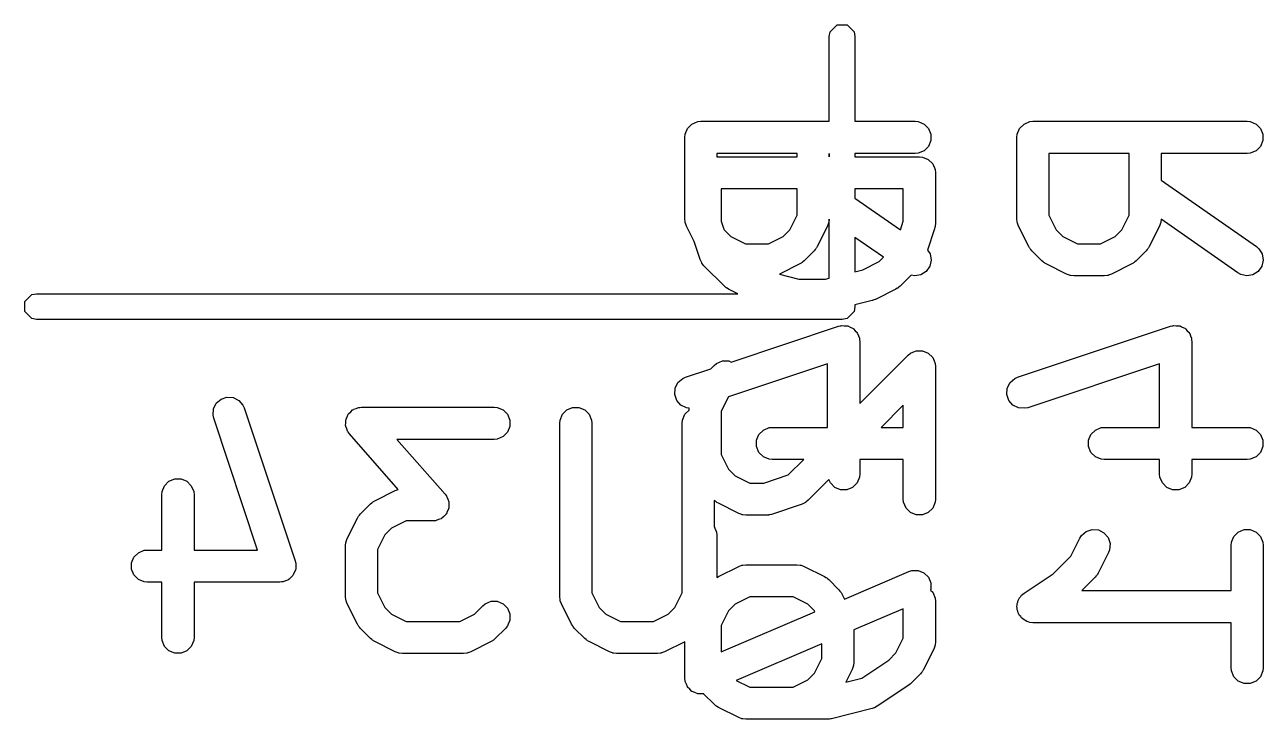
# Model space of a CAD drawing. Extents: x 3.99 to 8.09, y -5.39 to -1.7.
# Drawn here: x 6.2104 to 6.438, y -3.2337 to -3.1061 of the extents above; entities that cross this region are included whole.
import ezdxf

# ---------------------------------------------------------------- set-up
doc = ezdxf.new("R2010")
doc.units = 0
doc.header["$MEASUREMENT"] = 0
doc.layers.add('BLACK', color=7, linetype='CONTINUOUS')

msp = doc.modelspace()

# ---------------------------------------------------------------- linework, layer by layer
at = {"layer": 'BLACK', "linetype": 'CONTINUOUS'}
for p, q in [((6.35845, -3.10736), (6.35973, -3.10609)), ((6.35973, -3.10609), (6.36153, -3.10609)), ((6.36153, -3.10609), (6.36281, -3.10736)), ((6.35827, -3.10827), (6.35845, -3.10736)), ((6.35827, -3.12383), (6.35827, -3.10827)), ((6.36281, -3.10736), (6.36299, -3.10827)), ((6.36299, -3.10827), (6.36299, -3.12383)), ((6.33221, -3.12515), (6.33303, -3.12433)), ((6.33303, -3.12433), (6.33409, -3.12389)), ((6.33409, -3.12389), (6.33467, -3.12383)), ((6.33467, -3.12383), (6.35827, -3.12383)), ((6.36299, -3.12383), (6.37404, -3.12383)), ((6.37404, -3.12383), (6.37461, -3.12389)), ((6.37461, -3.12389), (6.37568, -3.12433)), ((6.37568, -3.12433), (6.37649, -3.12515)), ((6.39324, -3.12515), (6.39405, -3.12433)), ((6.39405, -3.12433), (6.39511, -3.12389)), ((6.39511, -3.12389), (6.39569, -3.12383)), ((6.39569, -3.12383), (6.43506, -3.12383)), ((6.43506, -3.12383), (6.43564, -3.12389)), ((6.43564, -3.12389), (6.4367, -3.12433)), ((6.4367, -3.12433), (6.43752, -3.12515)), ((6.33171, -3.12679), (6.33177, -3.12621)), ((6.33171, -3.14178), (6.33171, -3.12679)), ((6.33177, -3.12621), (6.33221, -3.12515)), ((6.37649, -3.12515), (6.37693, -3.12621)), ((6.37693, -3.12621), (6.37693, -3.12736)), ((6.39274, -3.12679), (6.39279, -3.12621)), ((6.39274, -3.14178), (6.39274, -3.12679)), ((6.39279, -3.12621), (6.39324, -3.12515)), ((6.43752, -3.12515), (6.43796, -3.12621)), ((6.43796, -3.12621), (6.43796, -3.12736)), ((6.37568, -3.12924), (6.37461, -3.12968)), ((6.37649, -3.12843), (6.37568, -3.12924)), ((6.37693, -3.12736), (6.37649, -3.12843)), ((6.4367, -3.12924), (6.43564, -3.12968)), ((6.43752, -3.12843), (6.4367, -3.12924)), ((6.43796, -3.12736), (6.43752, -3.12843)), ((6.35234, -3.12974), (6.33762, -3.12974)), ((6.33762, -3.12974), (6.33762, -3.13033)), ((6.33762, -3.13033), (6.35234, -3.13033)), ((6.35234, -3.13033), (6.35234, -3.12974)), ((6.35824, -3.12974), (6.35824, -3.13033)), ((6.35827, -3.12974), (6.35824, -3.12974)), ((6.35824, -3.13033), (6.35827, -3.13033)), ((6.35827, -3.13033), (6.35827, -3.12974)), ((6.37404, -3.12974), (6.36299, -3.12974)), ((6.36299, -3.12974), (6.36299, -3.13033)), ((6.36299, -3.13033), (6.37482, -3.13033)), ((6.37461, -3.12968), (6.37404, -3.12974)), ((6.37482, -3.13033), (6.3754, -3.13039)), ((6.3754, -3.13039), (6.37646, -3.13083)), ((6.37646, -3.13083), (6.37728, -3.13164)), ((6.37728, -3.13164), (6.37772, -3.13271)), ((6.41336, -3.12974), (6.39864, -3.12974)), ((6.39864, -3.12974), (6.39864, -3.14109)), ((6.41336, -3.14109), (6.41336, -3.12974)), ((6.43506, -3.12974), (6.41927, -3.12974)), ((6.41927, -3.12974), (6.41927, -3.13462)), ((6.43564, -3.12968), (6.43506, -3.12974)), ((6.37772, -3.13271), (6.37778, -3.13328)), ((6.37778, -3.13328), (6.37778, -3.14266)), ((6.35234, -3.13623), (6.33841, -3.13623)), ((6.33841, -3.13623), (6.33841, -3.14218)), ((6.35234, -3.14109), (6.35234, -3.13623)), ((6.37187, -3.13623), (6.36299, -3.13623)), ((6.36299, -3.13623), (6.36299, -3.13795)), ((6.37187, -3.14218), (6.37187, -3.13623)), ((6.41927, -3.13462), (6.43675, -3.14686)), ((6.36299, -3.13795), (6.37133, -3.14379)), ((6.33177, -3.14236), (6.33171, -3.14178)), ((6.33181, -3.14246), (6.33177, -3.14236)), ((6.33182, -3.14256), (6.33181, -3.14246)), ((6.33203, -3.1431), (6.33182, -3.14256)), ((6.33342, -3.1459), (6.33203, -3.1431)), ((6.33841, -3.14218), (6.33889, -3.14363)), ((6.35099, -3.14378), (6.35234, -3.14109)), ((6.35793, -3.1431), (6.35606, -3.14685)), ((6.35814, -3.14256), (6.35793, -3.1431)), ((6.35818, -3.14236), (6.35814, -3.14246)), ((6.35814, -3.14246), (6.35814, -3.14256)), ((6.35824, -3.14183), (6.35818, -3.14236)), ((6.35827, -3.14185), (6.35824, -3.14183)), ((6.35827, -3.15266), (6.35827, -3.14185)), ((6.37133, -3.14379), (6.37187, -3.14218)), ((6.37775, -3.14303), (6.37773, -3.14313)), ((6.37778, -3.14266), (6.37775, -3.14295)), ((6.37775, -3.14295), (6.37775, -3.14303)), ((6.39279, -3.14236), (6.39274, -3.14178)), ((6.39283, -3.14246), (6.39279, -3.14236)), ((6.39284, -3.14256), (6.39283, -3.14246)), ((6.39305, -3.1431), (6.39284, -3.14256)), ((6.39492, -3.14685), (6.39305, -3.1431)), ((6.39864, -3.14109), (6.39999, -3.14378)), ((6.41201, -3.14378), (6.41336, -3.14109)), ((6.41895, -3.1431), (6.41708, -3.14685)), ((6.41916, -3.14256), (6.41895, -3.1431)), ((6.41917, -3.14246), (6.41916, -3.14256)), ((6.41921, -3.14236), (6.41917, -3.14246)), ((6.41926, -3.14183), (6.41921, -3.14236)), ((6.43337, -3.1517), (6.41926, -3.14183)), ((6.33889, -3.14363), (6.33897, -3.14378)), ((6.33897, -3.14378), (6.34017, -3.14498)), ((6.34017, -3.14498), (6.34286, -3.14633)), ((6.34709, -3.14633), (6.34979, -3.14498)), ((6.34979, -3.14498), (6.35099, -3.14378)), ((6.36823, -3.14882), (6.36299, -3.14516)), ((6.36299, -3.14516), (6.36299, -3.15148)), ((6.37763, -3.14359), (6.37633, -3.14749)), ((6.37769, -3.1433), (6.37763, -3.14359)), ((6.37772, -3.14323), (6.37769, -3.1433)), ((6.37773, -3.14313), (6.37772, -3.14323)), ((6.39999, -3.14378), (6.40119, -3.14498)), ((6.40119, -3.14498), (6.40389, -3.14633)), ((6.40812, -3.14633), (6.41081, -3.14498)), ((6.41081, -3.14498), (6.41201, -3.14378)), ((6.33453, -3.14921), (6.33342, -3.1459)), ((6.34286, -3.14633), (6.34709, -3.14633)), ((6.3555, -3.14762), (6.35363, -3.1495)), ((6.35569, -3.1474), (6.3555, -3.14762)), ((6.35575, -3.14734), (6.35569, -3.1474)), ((6.3558, -3.14726), (6.35575, -3.14734)), ((6.35587, -3.14717), (6.3558, -3.14726)), ((6.3559, -3.1471), (6.35587, -3.14717)), ((6.35606, -3.14685), (6.3559, -3.1471)), ((6.37633, -3.14749), (6.37679, -3.14821)), ((6.39508, -3.1471), (6.39492, -3.14685)), ((6.39511, -3.14717), (6.39508, -3.1471)), ((6.39518, -3.14726), (6.39511, -3.14717)), ((6.39523, -3.14734), (6.39518, -3.14726)), ((6.39529, -3.1474), (6.39523, -3.14734)), ((6.39548, -3.14762), (6.39529, -3.1474)), ((6.39735, -3.1495), (6.39548, -3.14762)), ((6.40389, -3.14633), (6.40812, -3.14633)), ((6.41653, -3.14762), (6.41465, -3.1495)), ((6.41671, -3.1474), (6.41653, -3.14762)), ((6.41677, -3.14734), (6.41671, -3.1474)), ((6.41683, -3.14726), (6.41677, -3.14734)), ((6.41689, -3.14717), (6.41683, -3.14726)), ((6.41692, -3.1471), (6.41689, -3.14717)), ((6.41708, -3.14685), (6.41692, -3.1471)), ((6.43675, -3.14686), (6.43719, -3.14724)), ((6.43719, -3.14724), (6.43781, -3.14821)), ((6.33476, -3.14974), (6.33453, -3.14921)), ((6.33483, -3.14982), (6.33476, -3.14974)), ((6.33487, -3.14992), (6.33483, -3.14982)), ((6.33524, -3.15037), (6.33487, -3.14992)), ((6.35311, -3.14989), (6.35286, -3.15005)), ((6.35318, -3.14986), (6.35311, -3.14989)), ((6.35326, -3.1498), (6.35318, -3.14986)), ((6.35335, -3.14974), (6.35326, -3.1498)), ((6.3534, -3.14968), (6.35335, -3.14974)), ((6.35363, -3.1495), (6.3534, -3.14968)), ((6.36442, -3.15112), (6.36745, -3.1496)), ((6.36745, -3.1496), (6.36823, -3.14882)), ((6.37699, -3.14935), (6.37674, -3.15047)), ((6.37679, -3.14821), (6.37699, -3.14935)), ((6.39758, -3.14968), (6.39735, -3.1495)), ((6.39763, -3.14974), (6.39758, -3.14968)), ((6.39772, -3.1498), (6.39763, -3.14974)), ((6.3978, -3.14986), (6.39772, -3.1498)), ((6.39787, -3.14989), (6.3978, -3.14986)), ((6.39812, -3.15005), (6.39787, -3.14989)), ((6.41413, -3.14989), (6.41388, -3.15005)), ((6.4142, -3.14986), (6.41413, -3.14989)), ((6.41428, -3.1498), (6.4142, -3.14986)), ((6.41437, -3.14974), (6.41428, -3.1498)), ((6.41442, -3.14968), (6.41437, -3.14974)), ((6.41465, -3.1495), (6.41442, -3.14968)), ((6.43801, -3.14935), (6.43776, -3.15047)), ((6.43781, -3.14821), (6.43801, -3.14935)), ((6.33899, -3.15412), (6.33524, -3.15037)), ((6.34911, -3.15192), (6.3491, -3.15193)), ((6.3491, -3.15193), (6.35269, -3.15283)), ((6.35286, -3.15005), (6.34911, -3.15192)), ((6.36299, -3.15148), (6.36442, -3.15112)), ((6.37332, -3.15209), (6.37129, -3.15412)), ((6.37397, -3.15224), (6.37332, -3.15209)), ((6.37511, -3.15204), (6.37397, -3.15224)), ((6.37608, -3.15142), (6.37511, -3.15204)), ((6.37674, -3.15047), (6.37608, -3.15142)), ((6.40187, -3.15192), (6.39812, -3.15005)), ((6.40241, -3.15213), (6.40187, -3.15192)), ((6.40252, -3.15214), (6.40241, -3.15213)), ((6.40261, -3.15218), (6.40252, -3.15214)), ((6.40319, -3.15224), (6.40261, -3.15218)), ((6.40939, -3.15218), (6.40881, -3.15224)), ((6.40949, -3.15214), (6.40939, -3.15218)), ((6.40959, -3.15213), (6.40949, -3.15214)), ((6.41013, -3.15192), (6.40959, -3.15213)), ((6.41388, -3.15005), (6.41013, -3.15192)), ((6.43387, -3.15199), (6.43337, -3.1517)), ((6.435, -3.15224), (6.43387, -3.15199)), ((6.43613, -3.15204), (6.435, -3.15224)), ((6.4371, -3.15142), (6.43613, -3.15204)), ((6.43776, -3.15047), (6.4371, -3.15142)), ((6.33922, -3.1543), (6.33899, -3.15412)), ((6.33927, -3.15436), (6.33922, -3.1543)), ((6.33936, -3.15442), (6.33927, -3.15436)), ((6.33944, -3.15448), (6.33936, -3.15442)), ((6.33951, -3.15451), (6.33944, -3.15448)), ((6.35269, -3.15283), (6.35759, -3.15283)), ((6.35759, -3.15283), (6.35827, -3.15266)), ((6.37084, -3.15448), (6.37077, -3.15451)), ((6.37092, -3.15442), (6.37084, -3.15448)), ((6.37101, -3.15436), (6.37092, -3.15442)), ((6.37106, -3.1543), (6.37101, -3.15436)), ((6.37129, -3.15412), (6.37106, -3.1543)), ((6.40881, -3.15224), (6.40319, -3.15224)), ((6.21042, -3.15697), (6.21169, -3.15569)), ((6.21169, -3.15569), (6.2126, -3.15551)), ((6.2126, -3.15551), (6.34144, -3.15551)), ((6.33976, -3.15467), (6.33951, -3.15451)), ((6.34144, -3.15551), (6.33976, -3.15467)), ((6.36617, -3.15677), (6.36299, -3.15756)), ((6.36621, -3.15675), (6.36617, -3.15677)), ((6.36623, -3.15675), (6.36621, -3.15675)), ((6.36647, -3.15666), (6.36623, -3.15675)), ((6.36671, -3.15657), (6.36647, -3.15666)), ((6.36673, -3.15656), (6.36671, -3.15657)), ((6.36677, -3.15655), (6.36673, -3.15656)), ((6.37052, -3.15467), (6.36677, -3.15655)), ((6.37077, -3.15451), (6.37052, -3.15467)), ((6.21042, -3.15878), (6.21042, -3.15697)), ((6.21169, -3.16006), (6.21042, -3.15878)), ((6.36281, -3.15878), (6.36153, -3.16006)), ((6.36299, -3.15787), (6.36281, -3.15878)), ((6.36299, -3.15756), (6.36299, -3.15787)), ((6.2126, -3.16024), (6.21169, -3.16006)), ((6.36063, -3.16024), (6.2126, -3.16024)), ((6.36153, -3.16006), (6.36063, -3.16024)), ((6.34022, -3.16807), (6.35998, -3.16148)), ((6.35998, -3.16148), (6.36027, -3.16142)), ((6.36027, -3.16142), (6.36034, -3.16139)), ((6.36034, -3.16139), (6.3604, -3.16139)), ((6.3604, -3.16139), (6.36054, -3.16135)), ((6.36054, -3.16135), (6.36102, -3.16139)), ((6.36102, -3.16139), (6.36149, -3.16139)), ((6.36149, -3.16139), (6.36159, -3.16143)), ((6.36159, -3.16143), (6.36169, -3.16143)), ((6.36169, -3.16143), (6.36212, -3.16164)), ((6.36212, -3.16164), (6.36255, -3.16183)), ((6.36255, -3.16183), (6.36263, -3.1619)), ((6.36263, -3.1619), (6.36272, -3.16195)), ((6.36272, -3.16195), (6.36303, -3.16231)), ((6.36303, -3.16231), (6.36337, -3.16264)), ((6.36337, -3.16264), (6.36341, -3.16274)), ((6.36341, -3.16274), (6.36348, -3.16282)), ((6.36348, -3.16282), (6.36363, -3.16327)), ((6.36363, -3.16327), (6.36381, -3.16371)), ((6.39288, -3.17085), (6.421, -3.16148)), ((6.421, -3.16148), (6.42129, -3.16142)), ((6.42129, -3.16142), (6.42136, -3.16139)), ((6.42136, -3.16139), (6.42142, -3.16139)), ((6.42142, -3.16139), (6.42157, -3.16135)), ((6.42157, -3.16135), (6.42204, -3.16139)), ((6.42204, -3.16139), (6.42251, -3.16139)), ((6.42251, -3.16139), (6.42261, -3.16143)), ((6.42261, -3.16143), (6.42272, -3.16143)), ((6.42272, -3.16143), (6.42314, -3.16164)), ((6.42314, -3.16164), (6.42358, -3.16183)), ((6.42358, -3.16183), (6.42365, -3.1619)), ((6.42365, -3.1619), (6.42375, -3.16195)), ((6.42375, -3.16195), (6.42406, -3.16231)), ((6.42406, -3.16231), (6.42439, -3.16264)), ((6.42439, -3.16264), (6.42443, -3.16274)), ((6.42443, -3.16274), (6.4245, -3.16282)), ((6.4245, -3.16282), (6.42465, -3.16327)), ((6.42465, -3.16327), (6.42483, -3.16371)), ((6.36381, -3.16371), (6.36382, -3.16386)), ((6.36382, -3.16386), (6.36384, -3.16391)), ((6.36384, -3.16391), (6.36384, -3.16399)), ((6.36384, -3.16399), (6.36387, -3.16428)), ((6.36387, -3.16428), (6.36387, -3.17568)), ((6.42483, -3.16371), (6.42485, -3.16386)), ((6.42485, -3.16386), (6.42487, -3.16391)), ((6.42487, -3.16391), (6.42486, -3.16399)), ((6.42486, -3.16399), (6.42489, -3.16428)), ((6.42489, -3.16428), (6.42489, -3.18008)), ((6.33756, -3.16832), (6.33863, -3.16788)), ((6.33863, -3.16788), (6.33978, -3.16788)), ((6.33978, -3.16788), (6.34022, -3.16807)), ((6.36387, -3.17568), (6.37274, -3.16681)), ((6.37274, -3.16681), (6.37318, -3.16645)), ((6.37318, -3.16645), (6.37394, -3.16614)), ((6.37394, -3.16614), (6.37425, -3.16601)), ((6.37425, -3.16601), (6.3754, -3.16601)), ((6.3754, -3.16601), (6.37646, -3.16645)), ((6.37646, -3.16645), (6.37728, -3.16726)), ((6.37728, -3.16726), (6.37754, -3.16788)), ((6.37754, -3.16788), (6.37772, -3.16833)), ((6.33186, -3.17085), (6.3365, -3.16931)), ((6.3365, -3.16931), (6.33712, -3.16869)), ((6.33712, -3.16869), (6.33756, -3.16832)), ((6.35796, -3.16838), (6.33973, -3.17446)), ((6.35796, -3.18008), (6.35796, -3.16838)), ((6.37772, -3.16833), (6.37778, -3.1689)), ((6.37778, -3.1689), (6.37778, -3.19327)), ((6.41898, -3.16838), (6.39475, -3.17646)), ((6.41898, -3.18008), (6.41898, -3.16838)), ((6.32994, -3.17288), (6.33046, -3.17184)), ((6.33046, -3.17184), (6.33133, -3.17109)), ((6.33133, -3.17109), (6.33186, -3.17085)), ((6.39097, -3.17288), (6.39148, -3.17184)), ((6.39148, -3.17184), (6.39235, -3.17109)), ((6.39235, -3.17109), (6.39288, -3.17085)), ((6.24561, -3.17564), (6.24648, -3.17488)), ((6.24648, -3.17488), (6.24757, -3.17452)), ((6.24757, -3.17452), (6.24872, -3.1746)), ((6.24872, -3.1746), (6.24975, -3.17512)), ((6.32986, -3.17402), (6.32994, -3.17288)), ((6.33023, -3.17512), (6.32986, -3.17402)), ((6.33973, -3.17446), (6.33841, -3.1771)), ((6.39089, -3.17402), (6.39097, -3.17288)), ((6.39125, -3.17512), (6.39089, -3.17402)), ((6.24501, -3.17782), (6.24509, -3.17667)), ((6.24509, -3.17667), (6.24561, -3.17564)), ((6.24975, -3.17512), (6.2505, -3.17599)), ((6.2505, -3.17599), (6.25074, -3.17652)), ((6.25074, -3.17652), (6.26011, -3.20464)), ((6.26997, -3.17752), (6.27033, -3.17721)), ((6.27033, -3.17721), (6.27067, -3.17687)), ((6.27067, -3.17687), (6.27076, -3.17683)), ((6.27076, -3.17683), (6.27084, -3.17676)), ((6.27084, -3.17676), (6.27129, -3.17661)), ((6.27129, -3.17661), (6.27173, -3.17643)), ((6.27173, -3.17643), (6.27187, -3.17641)), ((6.27187, -3.17641), (6.27193, -3.1764)), ((6.27193, -3.1764), (6.27201, -3.1764)), ((6.27201, -3.1764), (6.27231, -3.17637)), ((6.27231, -3.17637), (6.29668, -3.17637)), ((6.29668, -3.17637), (6.29726, -3.17643)), ((6.29726, -3.17643), (6.29832, -3.17687)), ((6.29832, -3.17687), (6.29914, -3.17768)), ((6.30922, -3.17768), (6.31004, -3.17687)), ((6.31004, -3.17687), (6.3111, -3.17643)), ((6.3111, -3.17643), (6.31226, -3.17643)), ((6.31226, -3.17643), (6.31332, -3.17687)), ((6.31332, -3.17687), (6.31413, -3.17768)), ((6.33098, -3.17599), (6.33023, -3.17512)), ((6.33201, -3.1765), (6.33098, -3.17599)), ((6.33172, -3.17768), (6.3325, -3.1769)), ((6.3325, -3.17654), (6.33201, -3.1765)), ((6.3325, -3.1769), (6.3325, -3.17654)), ((6.33841, -3.1771), (6.33841, -3.18508)), ((6.37187, -3.17603), (6.36783, -3.18008)), ((6.37187, -3.18008), (6.37187, -3.17603)), ((6.39201, -3.17599), (6.39125, -3.17512)), ((6.39304, -3.1765), (6.39201, -3.17599)), ((6.39418, -3.17658), (6.39304, -3.1765)), ((6.39475, -3.17646), (6.39418, -3.17658)), ((6.24514, -3.17838), (6.24501, -3.17782)), ((6.25321, -3.20262), (6.24514, -3.17838)), ((6.26938, -3.17971), (6.26941, -3.17923)), ((6.26941, -3.17875), (6.26945, -3.17866)), ((6.26941, -3.17923), (6.26941, -3.17875)), ((6.26945, -3.17866), (6.26946, -3.17856)), ((6.26946, -3.17856), (6.26967, -3.17813)), ((6.26967, -3.17813), (6.26985, -3.17768)), ((6.26985, -3.17768), (6.26992, -3.17761)), ((6.26992, -3.17761), (6.26997, -3.17752)), ((6.29914, -3.17768), (6.29958, -3.17875)), ((6.29958, -3.17875), (6.29958, -3.1799)), ((6.30873, -3.17932), (6.30878, -3.17875)), ((6.30873, -3.21119), (6.30873, -3.17932)), ((6.30878, -3.17875), (6.30922, -3.17768)), ((6.31413, -3.17768), (6.31458, -3.17875)), ((6.31458, -3.17875), (6.31463, -3.17932)), ((6.31463, -3.17932), (6.31463, -3.2105)), ((6.33122, -3.17932), (6.33128, -3.17875)), ((6.33122, -3.2105), (6.33122, -3.17932)), ((6.33128, -3.17875), (6.33172, -3.17768)), ((6.26941, -3.1798), (6.26938, -3.17971)), ((6.26941, -3.1799), (6.26941, -3.1798)), ((6.2696, -3.18034), (6.26941, -3.1799)), ((6.26975, -3.1808), (6.2696, -3.18034)), ((6.26983, -3.18091), (6.26975, -3.1808)), ((6.26985, -3.18096), (6.26983, -3.18091)), ((6.26991, -3.18102), (6.26985, -3.18096)), ((6.27009, -3.18127), (6.26991, -3.18102)), ((6.27902, -3.19148), (6.27009, -3.18127)), ((6.29832, -3.18178), (6.29726, -3.18222)), ((6.29914, -3.18096), (6.29832, -3.18178)), ((6.29958, -3.1799), (6.29914, -3.18096)), ((6.34489, -3.18245), (6.34533, -3.18139)), ((6.34533, -3.18139), (6.34615, -3.18057)), ((6.34615, -3.18057), (6.34721, -3.18013)), ((6.34721, -3.18013), (6.34779, -3.18008)), ((6.34779, -3.18008), (6.35796, -3.18008)), ((6.36783, -3.18008), (6.37187, -3.18008)), ((6.40592, -3.18245), (6.40636, -3.18139)), ((6.40636, -3.18139), (6.40717, -3.18057)), ((6.40717, -3.18057), (6.40824, -3.18013)), ((6.40824, -3.18013), (6.40881, -3.18008)), ((6.40881, -3.18008), (6.41898, -3.18008)), ((6.42489, -3.18008), (6.43506, -3.18008)), ((6.43506, -3.18008), (6.43564, -3.18013)), ((6.43564, -3.18013), (6.4367, -3.18057)), ((6.4367, -3.18057), (6.43752, -3.18139)), ((6.43752, -3.18139), (6.43796, -3.18245)), ((6.29668, -3.18228), (6.27882, -3.18228)), ((6.27882, -3.18228), (6.28766, -3.19238)), ((6.29726, -3.18222), (6.29668, -3.18228)), ((6.34489, -3.18361), (6.34489, -3.18245)), ((6.34533, -3.18467), (6.34489, -3.18361)), ((6.40592, -3.18361), (6.40592, -3.18245)), ((6.40636, -3.18467), (6.40592, -3.18361)), ((6.43796, -3.18361), (6.43752, -3.18467)), ((6.43796, -3.18245), (6.43796, -3.18361)), ((6.33841, -3.18508), (6.33976, -3.18778)), ((6.34615, -3.18548), (6.34533, -3.18467)), ((6.34721, -3.18592), (6.34615, -3.18548)), ((6.34779, -3.18598), (6.34721, -3.18592)), ((6.35357, -3.18598), (6.34779, -3.18598)), ((6.35073, -3.18882), (6.35357, -3.18598)), ((6.37187, -3.18598), (6.36387, -3.18598)), ((6.36387, -3.18598), (6.36387, -3.18865)), ((6.37187, -3.19327), (6.37187, -3.18598)), ((6.40717, -3.18548), (6.40636, -3.18467)), ((6.40824, -3.18592), (6.40717, -3.18548)), ((6.40881, -3.18598), (6.40824, -3.18592)), ((6.41898, -3.18598), (6.40881, -3.18598)), ((6.41898, -3.18865), (6.41898, -3.18598)), ((6.43506, -3.18598), (6.42489, -3.18598)), ((6.42489, -3.18598), (6.42489, -3.18865)), ((6.43564, -3.18592), (6.43506, -3.18598)), ((6.4367, -3.18548), (6.43564, -3.18592)), ((6.43752, -3.18467), (6.4367, -3.18548)), ((6.33976, -3.18778), (6.34095, -3.18897)), ((6.23567, -3.19187), (6.23611, -3.19081)), ((6.23611, -3.19081), (6.23692, -3.18999)), ((6.23692, -3.18999), (6.23799, -3.18955)), ((6.23799, -3.18955), (6.23914, -3.18955)), ((6.23914, -3.18955), (6.2402, -3.18999)), ((6.2402, -3.18999), (6.24102, -3.19081)), ((6.24102, -3.19081), (6.24146, -3.19187)), ((6.34095, -3.18897), (6.34365, -3.19032)), ((6.34365, -3.19032), (6.34622, -3.19032)), ((6.34622, -3.19032), (6.35073, -3.18882)), ((6.35821, -3.18969), (6.35441, -3.19349)), ((6.35846, -3.19029), (6.35821, -3.18969)), ((6.35927, -3.19111), (6.35846, -3.19029)), ((6.36337, -3.19029), (6.36255, -3.19111)), ((6.36381, -3.18923), (6.36337, -3.19029)), ((6.36387, -3.18865), (6.36381, -3.18923)), ((6.41904, -3.18923), (6.41898, -3.18865)), ((6.41948, -3.19029), (6.41904, -3.18923)), ((6.4203, -3.19111), (6.41948, -3.19029)), ((6.42439, -3.19029), (6.42358, -3.19111)), ((6.42483, -3.18923), (6.42439, -3.19029)), ((6.42489, -3.18865), (6.42483, -3.18923)), ((6.23561, -3.19245), (6.23567, -3.19187)), ((6.23561, -3.20262), (6.23561, -3.19245)), ((6.24146, -3.19187), (6.24152, -3.19245)), ((6.24152, -3.19245), (6.24152, -3.20262)), ((6.27474, -3.19356), (6.27849, -3.19168)), ((6.27849, -3.19168), (6.27902, -3.19148)), ((6.28766, -3.19238), (6.28783, -3.19263)), ((6.28783, -3.19263), (6.28789, -3.19268)), ((6.28789, -3.19268), (6.28791, -3.19273)), ((6.28791, -3.19273), (6.28799, -3.19285)), ((6.28799, -3.19285), (6.28815, -3.1933)), ((6.36034, -3.19155), (6.35927, -3.19111)), ((6.36149, -3.19155), (6.36034, -3.19155)), ((6.36255, -3.19111), (6.36149, -3.19155)), ((6.42136, -3.19155), (6.4203, -3.19111)), ((6.42251, -3.19155), (6.42136, -3.19155)), ((6.42358, -3.19111), (6.42251, -3.19155)), ((6.2721, -3.19598), (6.27397, -3.19411)), ((6.27397, -3.19411), (6.2742, -3.19392)), ((6.2742, -3.19392), (6.27425, -3.19386)), ((6.27425, -3.19386), (6.27434, -3.19381)), ((6.27434, -3.19381), (6.27442, -3.19374)), ((6.27442, -3.19374), (6.27449, -3.19371)), ((6.27449, -3.19371), (6.27474, -3.19356)), ((6.28828, -3.19509), (6.28807, -3.19552)), ((6.28815, -3.1933), (6.28833, -3.19375)), ((6.28829, -3.19499), (6.28828, -3.19509)), ((6.28833, -3.1949), (6.28829, -3.19499)), ((6.28833, -3.19375), (6.28833, -3.19385)), ((6.28833, -3.19385), (6.28836, -3.19394)), ((6.28836, -3.19394), (6.28833, -3.19442)), ((6.28833, -3.19442), (6.28833, -3.1949)), ((6.33734, -3.19367), (6.33713, -3.1935)), ((6.33713, -3.1935), (6.33713, -3.19828)), ((6.33739, -3.19373), (6.33734, -3.19367)), ((6.33748, -3.19379), (6.33739, -3.19373)), ((6.33756, -3.19385), (6.33748, -3.19379)), ((6.33763, -3.19388), (6.33756, -3.19385)), ((6.33788, -3.19404), (6.33763, -3.19388)), ((6.34163, -3.19592), (6.33788, -3.19404)), ((6.35326, -3.1942), (6.34764, -3.19608)), ((6.35379, -3.19396), (6.35326, -3.1942)), ((6.35387, -3.1939), (6.35379, -3.19396)), ((6.35397, -3.19385), (6.35387, -3.1939)), ((6.35441, -3.19349), (6.35397, -3.19385)), ((6.37193, -3.19385), (6.37187, -3.19327)), ((6.37237, -3.19491), (6.37193, -3.19385)), ((6.37318, -3.19573), (6.37237, -3.19491)), ((6.37728, -3.19491), (6.37646, -3.19573)), ((6.37772, -3.19385), (6.37728, -3.19491)), ((6.37778, -3.19327), (6.37772, -3.19385)), ((6.26967, -3.2005), (6.27154, -3.19675)), ((6.27154, -3.19675), (6.2717, -3.1965)), ((6.2717, -3.1965), (6.27173, -3.19643)), ((6.27173, -3.19643), (6.2718, -3.19635)), ((6.2718, -3.19635), (6.27185, -3.19626)), ((6.27185, -3.19626), (6.27191, -3.19621)), ((6.27191, -3.19621), (6.2721, -3.19598)), ((6.28051, -3.19727), (6.27781, -3.19862)), ((6.28543, -3.19727), (6.28051, -3.19727)), ((6.28574, -3.19724), (6.28543, -3.19727)), ((6.28582, -3.19725), (6.28574, -3.19724)), ((6.28587, -3.19723), (6.28582, -3.19725)), ((6.28601, -3.19722), (6.28587, -3.19723)), ((6.28645, -3.19703), (6.28601, -3.19722)), ((6.28691, -3.19688), (6.28645, -3.19703)), ((6.28698, -3.19681), (6.28691, -3.19688)), ((6.28707, -3.19678), (6.28698, -3.19681)), ((6.28741, -3.19644), (6.28707, -3.19678)), ((6.28777, -3.19612), (6.28741, -3.19644)), ((6.28782, -3.19603), (6.28777, -3.19612)), ((6.28789, -3.19596), (6.28782, -3.19603)), ((6.28807, -3.19552), (6.28789, -3.19596)), ((6.34217, -3.19612), (6.34163, -3.19592)), ((6.34228, -3.19613), (6.34217, -3.19612)), ((6.34238, -3.19617), (6.34228, -3.19613)), ((6.34295, -3.19623), (6.34238, -3.19617)), ((6.3467, -3.19623), (6.34295, -3.19623)), ((6.34699, -3.1962), (6.3467, -3.19623)), ((6.34707, -3.1962), (6.34699, -3.1962)), ((6.34717, -3.19618), (6.34707, -3.1962)), ((6.34728, -3.19617), (6.34717, -3.19618)), ((6.34735, -3.19614), (6.34728, -3.19617)), ((6.34764, -3.19608), (6.34735, -3.19614)), ((6.37425, -3.19617), (6.37318, -3.19573)), ((6.3754, -3.19617), (6.37425, -3.19617)), ((6.37646, -3.19573), (6.3754, -3.19617)), ((6.27661, -3.19982), (6.27526, -3.20252)), ((6.27781, -3.19862), (6.27661, -3.19982)), ((6.33713, -3.19828), (6.33756, -3.19933)), ((6.33756, -3.19933), (6.33762, -3.1999)), ((6.33762, -3.1999), (6.33762, -3.20767)), ((6.4043, -3.20046), (6.40461, -3.19997)), ((6.40461, -3.19997), (6.40548, -3.19921)), ((6.40548, -3.19921), (6.40657, -3.19885)), ((6.40657, -3.19885), (6.40772, -3.19893)), ((6.40772, -3.19893), (6.40875, -3.19944)), ((6.40875, -3.19944), (6.4095, -3.20031)), ((6.43261, -3.20014), (6.43342, -3.19932)), ((6.43342, -3.19932), (6.43448, -3.19888)), ((6.43448, -3.19888), (6.43564, -3.19888)), ((6.43564, -3.19888), (6.4367, -3.19932)), ((6.4367, -3.19932), (6.43752, -3.20014)), ((6.26936, -3.20182), (6.26941, -3.20124)), ((6.26936, -3.21119), (6.26936, -3.20182)), ((6.26941, -3.20124), (6.26945, -3.20115)), ((6.26945, -3.20115), (6.26946, -3.20104)), ((6.26946, -3.20104), (6.26967, -3.2005)), ((6.40264, -3.20378), (6.4043, -3.20046)), ((6.4095, -3.20031), (6.40987, -3.20141)), ((6.40987, -3.20141), (6.40979, -3.20256)), ((6.43211, -3.20178), (6.43216, -3.2012)), ((6.43211, -3.21007), (6.43211, -3.20178)), ((6.43216, -3.2012), (6.43261, -3.20014)), ((6.43752, -3.20014), (6.43796, -3.2012)), ((6.43796, -3.2012), (6.43801, -3.20178)), ((6.43801, -3.20178), (6.43801, -3.22427)), ((6.23004, -3.20499), (6.23048, -3.20393)), ((6.23048, -3.20393), (6.2313, -3.20312)), ((6.2313, -3.20312), (6.23236, -3.20267)), ((6.23236, -3.20267), (6.23294, -3.20262)), ((6.23294, -3.20262), (6.23561, -3.20262)), ((6.24152, -3.20262), (6.25321, -3.20262)), ((6.27526, -3.20252), (6.27526, -3.2105)), ((6.39943, -3.20698), (6.40264, -3.20378)), ((6.40958, -3.2031), (6.4077, -3.20685)), ((6.40979, -3.20256), (6.40958, -3.2031)), ((6.23004, -3.20615), (6.23004, -3.20499)), ((6.23048, -3.20721), (6.23004, -3.20615)), ((6.25995, -3.20677), (6.25977, -3.20721)), ((6.26016, -3.20635), (6.25995, -3.20677)), ((6.26011, -3.20464), (6.26018, -3.20492)), ((6.26017, -3.20624), (6.26016, -3.20635)), ((6.26021, -3.20615), (6.26017, -3.20624)), ((6.26018, -3.20492), (6.26021, -3.20499)), ((6.26021, -3.20499), (6.26021, -3.20505)), ((6.26021, -3.20505), (6.26024, -3.2052)), ((6.26024, -3.2052), (6.26021, -3.20567)), ((6.26021, -3.20567), (6.26021, -3.20615)), ((6.33788, -3.20751), (6.34163, -3.20563)), ((6.34163, -3.20563), (6.34217, -3.20542)), ((6.34217, -3.20542), (6.34228, -3.20542)), ((6.34228, -3.20542), (6.34238, -3.20538)), ((6.34238, -3.20538), (6.34295, -3.20532)), ((6.34295, -3.20532), (6.35233, -3.20532)), ((6.35233, -3.20532), (6.3529, -3.20538)), ((6.3529, -3.20538), (6.353, -3.20542)), ((6.353, -3.20542), (6.35311, -3.20542)), ((6.35311, -3.20542), (6.35365, -3.20563)), ((6.35365, -3.20563), (6.3574, -3.20751)), ((6.36105, -3.21163), (6.37287, -3.20656)), ((6.37287, -3.20656), (6.37343, -3.20639)), ((6.37343, -3.20639), (6.37458, -3.20637)), ((6.37458, -3.20637), (6.37565, -3.2068)), ((6.37565, -3.2068), (6.37647, -3.20761)), ((6.2313, -3.20803), (6.23048, -3.20721)), ((6.23236, -3.20847), (6.2313, -3.20803)), ((6.23294, -3.20852), (6.23236, -3.20847)), ((6.23561, -3.20852), (6.23294, -3.20852)), ((6.23561, -3.21869), (6.23561, -3.20852)), ((6.25731, -3.20852), (6.24152, -3.20852)), ((6.24152, -3.20852), (6.24152, -3.21869)), ((6.2576, -3.20849), (6.25731, -3.20852)), ((6.25768, -3.2085), (6.2576, -3.20849)), ((6.25774, -3.20848), (6.25768, -3.2085)), ((6.25789, -3.20847), (6.25774, -3.20848)), ((6.25832, -3.20829), (6.25789, -3.20847)), ((6.25877, -3.20814), (6.25832, -3.20829)), ((6.25885, -3.20807), (6.25877, -3.20814)), ((6.25895, -3.20803), (6.25885, -3.20807)), ((6.25929, -3.20769), (6.25895, -3.20803)), ((6.25964, -3.20738), (6.25929, -3.20769)), ((6.25969, -3.20729), (6.25964, -3.20738)), ((6.25977, -3.20721), (6.25969, -3.20729)), ((6.33762, -3.20767), (6.33763, -3.20766)), ((6.33763, -3.20766), (6.33788, -3.20751)), ((6.3574, -3.20751), (6.35764, -3.20766)), ((6.35764, -3.20766), (6.35772, -3.20769)), ((6.35772, -3.20769), (6.3578, -3.20776)), ((6.3578, -3.20776), (6.35789, -3.20781)), ((6.35789, -3.20781), (6.35794, -3.20787)), ((6.35794, -3.20787), (6.35816, -3.20806)), ((6.35816, -3.20806), (6.36004, -3.20993)), ((6.37647, -3.20761), (6.37693, -3.20866)), ((6.37693, -3.20866), (6.37694, -3.20982)), ((6.39405, -3.21057), (6.39943, -3.20698)), ((6.40715, -3.20761), (6.40469, -3.21007)), ((6.40734, -3.20739), (6.40715, -3.20761)), ((6.4074, -3.20734), (6.40734, -3.20739)), ((6.40745, -3.20725), (6.4074, -3.20734)), ((6.40752, -3.20717), (6.40745, -3.20725)), ((6.40755, -3.20709), (6.40752, -3.20717)), ((6.4077, -3.20685), (6.40755, -3.20709)), ((6.26941, -3.21177), (6.26936, -3.21119)), ((6.27526, -3.2105), (6.27661, -3.21319)), ((6.30878, -3.21177), (6.30873, -3.21119)), ((6.31463, -3.2105), (6.31598, -3.21319)), ((6.32988, -3.21319), (6.33122, -3.2105)), ((6.34365, -3.21123), (6.34095, -3.21257)), ((6.35163, -3.21123), (6.34365, -3.21123)), ((6.35433, -3.21257), (6.35163, -3.21123)), ((6.36004, -3.20993), (6.36022, -3.21016)), ((6.36022, -3.21016), (6.36028, -3.21021)), ((6.36028, -3.21021), (6.36034, -3.2103)), ((6.36034, -3.2103), (6.36041, -3.21038)), ((6.36041, -3.21038), (6.36044, -3.21045)), ((6.36044, -3.21045), (6.36059, -3.2107)), ((6.36059, -3.2107), (6.36105, -3.21163)), ((6.37694, -3.20982), (6.37687, -3.20998)), ((6.37687, -3.20998), (6.37728, -3.21038)), ((6.37728, -3.21038), (6.37772, -3.21145)), ((6.39312, -3.21165), (6.39324, -3.21138)), ((6.39324, -3.21138), (6.39344, -3.21118)), ((6.39344, -3.21118), (6.3936, -3.21094)), ((6.3936, -3.21094), (6.39405, -3.21057)), ((6.39405, -3.21057), (6.39405, -3.21057)), ((6.39405, -3.21057), (6.39405, -3.21057)), ((6.39405, -3.21057), (6.39405, -3.21057)), ((6.40469, -3.21007), (6.43211, -3.21007)), ((6.26945, -3.21187), (6.26941, -3.21177)), ((6.26946, -3.21197), (6.26945, -3.21187)), ((6.26967, -3.21252), (6.26946, -3.21197)), ((6.27154, -3.21626), (6.26967, -3.21252)), ((6.27661, -3.21319), (6.27781, -3.21439)), ((6.29306, -3.21439), (6.29459, -3.21286)), ((6.29459, -3.21286), (6.29504, -3.21249)), ((6.29504, -3.21249), (6.29611, -3.21205)), ((6.29611, -3.21205), (6.29726, -3.21205)), ((6.29726, -3.21205), (6.29832, -3.21249)), ((6.29832, -3.21249), (6.29914, -3.2133)), ((6.29914, -3.2133), (6.29958, -3.21437)), ((6.30882, -3.21187), (6.30878, -3.21177)), ((6.30883, -3.21197), (6.30882, -3.21187)), ((6.30904, -3.21252), (6.30883, -3.21197)), ((6.31091, -3.21626), (6.30904, -3.21252)), ((6.31598, -3.21319), (6.31718, -3.21439)), ((6.32868, -3.21439), (6.32988, -3.21319)), ((6.34095, -3.21257), (6.33976, -3.21377)), ((6.35552, -3.21377), (6.35433, -3.21257)), ((6.37187, -3.21342), (6.36278, -3.21731)), ((6.37187, -3.21882), (6.37187, -3.21342)), ((6.37772, -3.21145), (6.37778, -3.21202)), ((6.37778, -3.21202), (6.37778, -3.21952)), ((6.39274, -3.21302), (6.39279, -3.21274)), ((6.39279, -3.21331), (6.39274, -3.21302)), ((6.39279, -3.21245), (6.39291, -3.21218)), ((6.39279, -3.21274), (6.39279, -3.21245)), ((6.39279, -3.2136), (6.39279, -3.21331)), ((6.3929, -3.21387), (6.39279, -3.2136)), ((6.39291, -3.21218), (6.39296, -3.21189)), ((6.39296, -3.21189), (6.39312, -3.21165)), ((6.27781, -3.21439), (6.28051, -3.21574)), ((6.28051, -3.21574), (6.29036, -3.21574)), ((6.29036, -3.21574), (6.29306, -3.21439)), ((6.29958, -3.21552), (6.29914, -3.21658)), ((6.29958, -3.21437), (6.29958, -3.21552)), ((6.31718, -3.21439), (6.31988, -3.21574)), ((6.31988, -3.21574), (6.32598, -3.21574)), ((6.32598, -3.21574), (6.32868, -3.21439)), ((6.33976, -3.21377), (6.33841, -3.21647)), ((6.33841, -3.22133), (6.35562, -3.21396)), ((6.35562, -3.21396), (6.35552, -3.21377)), ((6.39296, -3.21415), (6.3929, -3.21387)), ((6.39312, -3.2144), (6.39296, -3.21415)), ((6.39324, -3.21467), (6.39312, -3.2144)), ((6.39344, -3.21487), (6.39324, -3.21467)), ((6.3936, -3.21511), (6.39344, -3.21487)), ((6.39384, -3.21527), (6.3936, -3.21511)), ((6.39405, -3.21548), (6.39384, -3.21527)), ((6.39432, -3.21559), (6.39405, -3.21548)), ((6.39456, -3.21575), (6.39432, -3.21559)), ((6.39484, -3.21581), (6.39456, -3.21575)), ((6.39511, -3.21592), (6.39484, -3.21581)), ((6.39568, -3.21598), (6.39511, -3.21592)), ((6.2717, -3.21651), (6.27154, -3.21626)), ((6.27173, -3.21658), (6.2717, -3.21651)), ((6.2718, -3.21667), (6.27173, -3.21658)), ((6.27185, -3.21675), (6.2718, -3.21667)), ((6.27191, -3.21681), (6.27185, -3.21675)), ((6.2721, -3.21703), (6.27191, -3.21681)), ((6.27397, -3.21891), (6.2721, -3.21703)), ((6.29877, -3.21703), (6.29689, -3.21891)), ((6.29914, -3.21658), (6.29877, -3.21703)), ((6.31107, -3.21651), (6.31091, -3.21626)), ((6.3111, -3.21658), (6.31107, -3.21651)), ((6.31117, -3.21667), (6.3111, -3.21658)), ((6.31122, -3.21675), (6.31117, -3.21667)), ((6.31128, -3.21681), (6.31122, -3.21675)), ((6.31147, -3.21703), (6.31128, -3.21681)), ((6.31334, -3.21891), (6.31147, -3.21703)), ((6.33841, -3.21647), (6.33841, -3.22133)), ((6.36278, -3.21731), (6.36278, -3.22327)), ((6.39569, -3.21598), (6.39568, -3.21598)), ((6.43211, -3.21598), (6.39569, -3.21598)), ((6.39569, -3.21598), (6.39569, -3.21598)), ((6.39569, -3.21598), (6.39569, -3.21598)), ((6.43211, -3.22427), (6.43211, -3.21598)), ((6.23567, -3.21927), (6.23561, -3.21869)), ((6.23611, -3.22033), (6.23567, -3.21927)), ((6.23692, -3.22115), (6.23611, -3.22033)), ((6.24102, -3.22033), (6.2402, -3.22115)), ((6.24146, -3.21927), (6.24102, -3.22033)), ((6.24152, -3.21869), (6.24146, -3.21927)), ((6.2742, -3.21909), (6.27397, -3.21891)), ((6.27425, -3.21915), (6.2742, -3.21909)), ((6.27434, -3.21921), (6.27425, -3.21915)), ((6.27442, -3.21927), (6.27434, -3.21921)), ((6.27449, -3.2193), (6.27442, -3.21927)), ((6.27474, -3.21946), (6.27449, -3.2193)), ((6.27849, -3.22133), (6.27474, -3.21946)), ((6.29613, -3.21946), (6.29238, -3.22133)), ((6.29638, -3.2193), (6.29613, -3.21946)), ((6.29645, -3.21927), (6.29638, -3.2193)), ((6.29653, -3.21921), (6.29645, -3.21927)), ((6.29662, -3.21915), (6.29653, -3.21921)), ((6.29667, -3.21909), (6.29662, -3.21915)), ((6.29689, -3.21891), (6.29667, -3.21909)), ((6.31357, -3.21909), (6.31334, -3.21891)), ((6.31362, -3.21915), (6.31357, -3.21909)), ((6.31371, -3.21921), (6.31362, -3.21915)), ((6.31379, -3.21927), (6.31371, -3.21921)), ((6.31386, -3.2193), (6.31379, -3.21927)), ((6.31411, -3.21946), (6.31386, -3.2193)), ((6.31786, -3.22133), (6.31411, -3.21946)), ((6.33171, -3.21948), (6.328, -3.22133)), ((6.33171, -3.22615), (6.33171, -3.21948)), ((6.35687, -3.21984), (6.34117, -3.22658)), ((6.35687, -3.22257), (6.35687, -3.21984)), ((6.37052, -3.22152), (6.37187, -3.21882)), ((6.37767, -3.2203), (6.37747, -3.22084)), ((6.37768, -3.2202), (6.37767, -3.2203)), ((6.37772, -3.2201), (6.37768, -3.2202)), ((6.37778, -3.21952), (6.37772, -3.2201)), ((6.23799, -3.22159), (6.23692, -3.22115)), ((6.23914, -3.22159), (6.23799, -3.22159)), ((6.2402, -3.22115), (6.23914, -3.22159)), ((6.27903, -3.22154), (6.27849, -3.22133)), ((6.27913, -3.22155), (6.27903, -3.22154)), ((6.27923, -3.22159), (6.27913, -3.22155)), ((6.27981, -3.22165), (6.27923, -3.22159)), ((6.29106, -3.22165), (6.27981, -3.22165)), ((6.29163, -3.22159), (6.29106, -3.22165)), ((6.29173, -3.22155), (6.29163, -3.22159)), ((6.29184, -3.22154), (6.29173, -3.22155)), ((6.29238, -3.22133), (6.29184, -3.22154)), ((6.3184, -3.22154), (6.31786, -3.22133)), ((6.3185, -3.22155), (6.3184, -3.22154)), ((6.3186, -3.22159), (6.3185, -3.22155)), ((6.31918, -3.22165), (6.3186, -3.22159)), ((6.32668, -3.22165), (6.31918, -3.22165)), ((6.32725, -3.22159), (6.32668, -3.22165)), ((6.32735, -3.22155), (6.32725, -3.22159)), ((6.32746, -3.22154), (6.32735, -3.22155)), ((6.328, -3.22133), (6.32746, -3.22154)), ((6.35552, -3.22527), (6.35687, -3.22257)), ((6.36919, -3.22285), (6.37052, -3.22152)), ((6.37747, -3.22084), (6.37559, -3.22459)), ((6.36247, -3.22459), (6.36132, -3.22688)), ((6.36267, -3.22405), (6.36247, -3.22459)), ((6.36268, -3.22394), (6.36267, -3.22405)), ((6.36272, -3.22385), (6.36268, -3.22394)), ((6.36278, -3.22327), (6.36272, -3.22385)), ((6.36424, -3.22615), (6.36919, -3.22285)), ((6.37534, -3.22499), (6.37528, -3.22508)), ((6.3754, -3.22491), (6.37534, -3.22499)), ((6.37543, -3.22484), (6.3754, -3.22491)), ((6.37559, -3.22459), (6.37543, -3.22484)), ((6.43216, -3.22485), (6.43211, -3.22427)), ((6.43261, -3.22591), (6.43216, -3.22485)), ((6.43796, -3.22485), (6.43752, -3.22591)), ((6.43801, -3.22427), (6.43796, -3.22485)), ((6.33177, -3.22672), (6.33171, -3.22615)), ((6.33178, -3.22674), (6.33177, -3.22672)), ((6.33178, -3.22676), (6.33178, -3.22674)), ((6.332, -3.22727), (6.33178, -3.22676)), ((6.33221, -3.22779), (6.332, -3.22727)), ((6.34117, -3.22658), (6.34365, -3.22782)), ((6.35163, -3.22782), (6.35433, -3.22647)), ((6.35433, -3.22647), (6.35552, -3.22527)), ((6.36132, -3.22688), (6.36424, -3.22615)), ((6.37316, -3.22724), (6.37293, -3.22742)), ((6.37504, -3.22536), (6.37316, -3.22723)), ((6.37316, -3.22723), (6.37316, -3.22723)), ((6.37316, -3.22723), (6.37316, -3.22724)), ((6.37522, -3.22513), (6.37504, -3.22536)), ((6.37528, -3.22508), (6.37522, -3.22513)), ((6.43342, -3.22673), (6.43261, -3.22591)), ((6.43448, -3.22717), (6.43342, -3.22673)), ((6.43564, -3.22717), (6.43448, -3.22717)), ((6.4367, -3.22673), (6.43564, -3.22717)), ((6.43752, -3.22591), (6.4367, -3.22673)), ((6.33222, -3.2278), (6.33221, -3.22779)), ((6.33223, -3.22782), (6.33222, -3.2278)), ((6.33263, -3.22821), (6.33223, -3.22782)), ((6.33303, -3.2286), (6.33263, -3.22821)), ((6.33304, -3.22861), (6.33303, -3.2286)), ((6.33306, -3.22862), (6.33304, -3.22861)), ((6.33358, -3.22883), (6.33306, -3.22862)), ((6.33409, -3.22904), (6.33358, -3.22883)), ((6.33411, -3.22904), (6.33409, -3.22904)), ((6.33413, -3.22905), (6.33411, -3.22904)), ((6.33468, -3.22904), (6.33413, -3.22905)), ((6.33519, -3.22904), (6.33468, -3.22904)), ((6.33524, -3.22911), (6.33519, -3.22904)), ((6.33712, -3.23098), (6.33524, -3.22911)), ((6.34365, -3.22782), (6.35163, -3.22782)), ((6.37271, -3.2276), (6.36709, -3.23135)), ((6.37293, -3.22742), (6.37271, -3.2276)), ((6.37271, -3.2276), (6.37271, -3.2276)), ((6.37271, -3.2276), (6.37271, -3.2276)), ((6.33734, -3.23117), (6.33712, -3.23098)), ((6.33739, -3.23123), (6.33734, -3.23117)), ((6.33748, -3.23128), (6.33739, -3.23123)), ((6.33756, -3.23135), (6.33748, -3.23128)), ((6.33763, -3.23138), (6.33756, -3.23135)), ((6.33788, -3.23154), (6.33763, -3.23138)), ((6.34163, -3.23341), (6.33788, -3.23154)), ((6.36617, -3.23176), (6.35867, -3.23363)), ((6.36651, -3.23164), (6.36617, -3.23176)), ((6.36658, -3.23162), (6.36651, -3.23164)), ((6.36664, -3.23159), (6.36658, -3.23162)), ((6.36671, -3.23156), (6.36664, -3.23159)), ((6.36677, -3.23152), (6.36671, -3.23156)), ((6.36709, -3.23135), (6.36677, -3.23152)), ((6.34217, -3.23362), (6.34163, -3.23341)), ((6.34228, -3.23363), (6.34217, -3.23362)), ((6.34238, -3.23367), (6.34228, -3.23363)), ((6.34295, -3.23372), (6.34238, -3.23367)), ((6.35795, -3.23372), (6.34295, -3.23372)), ((6.35805, -3.23371), (6.35795, -3.23372)), ((6.35809, -3.23372), (6.35805, -3.23371)), ((6.35831, -3.23369), (6.35809, -3.23372)), ((6.35853, -3.23367), (6.35831, -3.23369)), ((6.35857, -3.23365), (6.35853, -3.23367)), ((6.35867, -3.23363), (6.35857, -3.23365))]:
    msp.add_line(p, q, dxfattribs=at)

doc.saveas('drawing.dxf')
